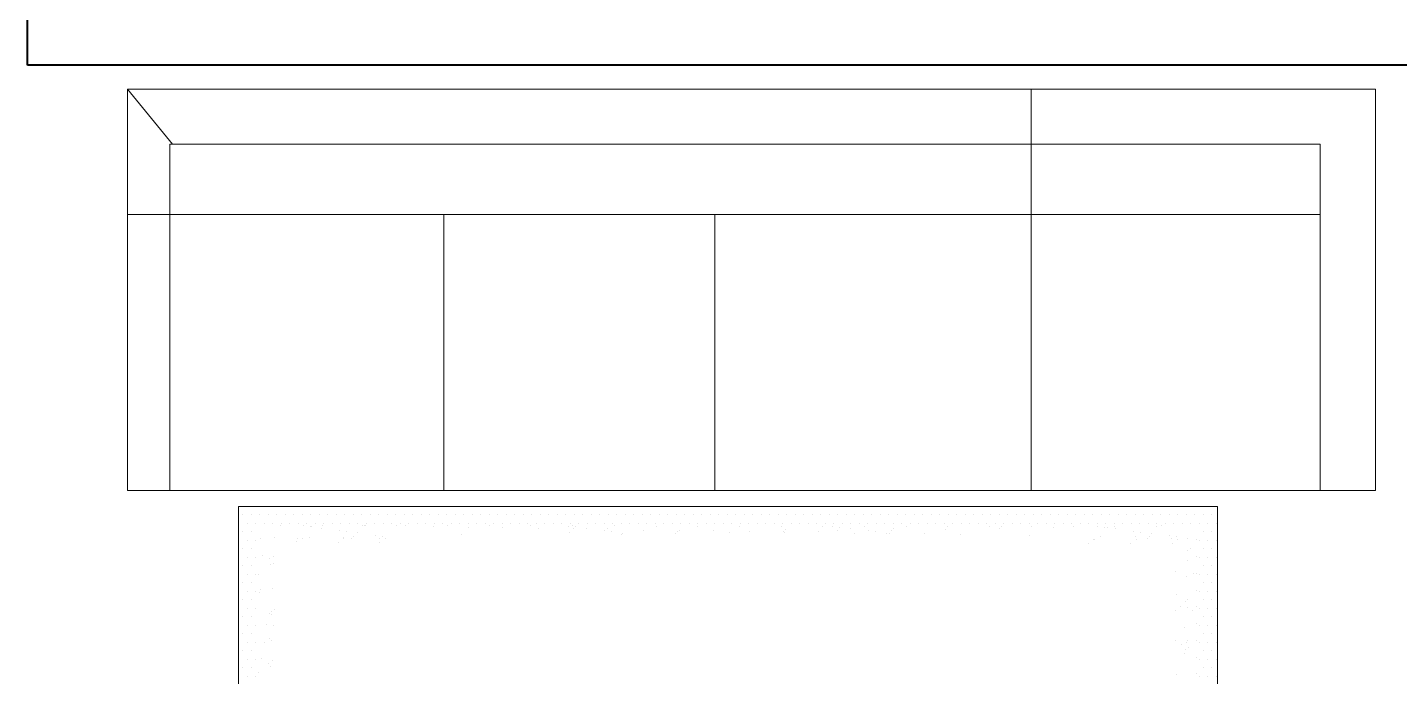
# Model space of a CAD drawing. Header units: millimetres. Extents: x 13204 to 24802, y 21209 to 40694.
# Drawn here: x 22597.6 to 22870.9, y 36589 to 36718.4 of the extents above; entities that cross this region are included whole.
import ezdxf

# ---------------------------------------------------------------- set-up
doc = ezdxf.new("R2010")
doc.units = ezdxf.units.MM
for name, color, linetype, lineweight in [('Hachura', 8, 'Continuous', 0), ('Layout', 6, 'Continuous', 15), ('Mobiliario', 6, 'Continuous', 13), ('MOBILIÁRIO', 6, 'Continuous', 13), ('Paredes', 1, 'Continuous', 40)]:
    doc.layers.add(name, color=color, linetype=linetype, lineweight=lineweight)

# ---------------------------------------------------------------- blocks, each defined once
blk = doc.blocks.new('Mesa8lugaresP4')
at = {"layer": 'Hachura'}
for p, q in [((-1090.1, 847.8), (-1090.1, -847.8)), ((1103.7, -847.8), (1103.7, 847.8)), ((-1090.1, -466.8), (-1090.1, -466.8)), ((-1080.6, -485.9), (-1080.6, -485.9)), ((-1071, -466.8), (-1071, -466.8)), ((-1061.5, -485.9), (-1061.5, -485.9)), ((-1052, -466.8), (-1052, -466.8)), ((1062.6, -466.8), (1062.6, -466.8)), ((1072.1, -485.9), (1072.1, -485.9)), ((1081.6, -466.8), (1081.6, -466.8)), ((1091.1, -485.9), (1091.1, -485.9)), ((1100.7, -466.8), (1100.7, -466.8)), ((-1090.1, -504.9), (-1090.1, -504.9)), ((-1071, -504.9), (-1071, -504.9)), ((-1052, -504.9), (-1052, -504.9)), ((1062.6, -504.9), (1062.6, -504.9)), ((1081.6, -504.9), (1081.6, -504.9)), ((1100.7, -504.9), (1100.7, -504.9)), ((-1090.1, -543), (-1090.1, -543)), ((-1080.6, -524), (-1080.6, -524)), ((-1071, -543), (-1071, -543)), ((-1061.5, -524), (-1061.5, -524)), ((-1052, -543), (-1052, -543)), ((1062.6, -543), (1062.6, -543)), ((1072.1, -524), (1072.1, -524)), ((1081.6, -543), (1081.6, -543)), ((1091.1, -524), (1091.1, -524)), ((1100.7, -543), (1100.7, -543)), ((-1080.6, -562.1), (-1080.6, -562.1)), ((-1071, -581.1), (-1071, -581.1)), ((-1061.5, -562.1), (-1061.5, -562.1)), ((-1052, -581.1), (-1052, -581.1)), ((1062.6, -581.1), (1062.6, -581.1)), ((1072.1, -562.1), (1072.1, -562.1)), ((1081.6, -581.1), (1081.6, -581.1)), ((1091.1, -562.1), (1091.1, -562.1)), ((1100.7, -581.1), (1100.7, -581.1)), ((-1080.6, -600.2), (-1080.6, -600.2)), ((-1061.5, -600.2), (-1061.5, -600.2)), ((1072.1, -600.2), (1072.1, -600.2)), ((1091.1, -600.2), (1091.1, -600.2)), ((-1080.6, -638.3), (-1080.6, -638.3)), ((-1071, -619.2), (-1071, -619.2)), ((-1061.5, -638.3), (-1061.5, -638.3)), ((-1052, -619.2), (-1052, -619.2)), ((1062.6, -619.2), (1062.6, -619.2)), ((1072.1, -638.3), (1072.1, -638.3)), ((1081.6, -619.2), (1081.6, -619.2)), ((1091.1, -638.3), (1091.1, -638.3)), ((1100.7, -619.2), (1100.7, -619.2)), ((-1090.1, -657.3), (-1090.1, -657.3)), ((-1080.6, -676.4), (-1080.6, -676.4)), ((-1071, -657.3), (-1071, -657.3)), ((-1061.5, -676.4), (-1061.5, -676.4)), ((-1052, -657.3), (-1052, -657.3)), ((1062.6, -657.3), (1062.6, -657.3)), ((1072.1, -676.4), (1072.1, -676.4)), ((1081.6, -657.3), (1081.6, -657.3)), ((1091.1, -676.4), (1091.1, -676.4)), ((1100.7, -657.3), (1100.7, -657.3)), ((-1090.1, -695.4), (-1090.1, -695.4)), ((-1071, -695.4), (-1071, -695.4)), ((-1052, -695.4), (-1052, -695.4)), ((1062.6, -695.4), (1062.6, -695.4)), ((1081.6, -695.4), (1081.6, -695.4)), ((1100.7, -695.4), (1100.7, -695.4)), ((-1090.1, -733.5), (-1090.1, -733.5)), ((-1080.6, -714.5), (-1080.6, -714.5)), ((-1071, -733.5), (-1071, -733.5)), ((-1061.5, -714.5), (-1061.5, -714.5)), ((-1052, -733.5), (-1052, -733.5)), ((1062.6, -733.5), (1062.6, -733.5)), ((1072.1, -714.5), (1072.1, -714.5)), ((1081.6, -733.5), (1081.6, -733.5)), ((1091.1, -714.5), (1091.1, -714.5)), ((1100.7, -733.5), (1100.7, -733.5)), ((-1080.6, -752.6), (-1080.6, -752.6)), ((-1061.5, -752.6), (-1061.5, -752.6)), ((1072.1, -752.6), (1072.1, -752.6)), ((1091.1, -752.6), (1091.1, -752.6)), ((-1080.6, -790.7), (-1080.6, -790.7)), ((-1071, -771.6), (-1071, -771.6)), ((-1061.5, -790.7), (-1061.5, -790.7)), ((-1052, -771.6), (-1052, -771.6)), ((1062.6, -771.6), (1062.6, -771.6)), ((1072.1, -790.7), (1072.1, -790.7)), ((1081.6, -771.6), (1081.6, -771.6)), ((1091.1, -790.7), (1091.1, -790.7)), ((1100.7, -771.6), (1100.7, -771.6)), ((-1080.6, -828.8), (-1080.6, -828.8)), ((-1071, -809.7), (-1071, -809.7)), ((-1061.5, -828.8), (-1061.5, -828.8)), ((-1052, -809.7), (-1052, -809.7)), ((-1042.5, -828.8), (-1042.5, -828.8)), ((-1032.9, -809.7), (-1032.9, -809.7)), ((-1023.4, -828.8), (-1023.4, -828.8)), ((-1013.9, -809.7), (-1013.9, -809.7)), ((-1004.4, -828.8), (-1004.4, -828.8)), ((-994.8, -809.7), (-994.8, -809.7)), ((-985.3, -828.8), (-985.3, -828.8)), ((-975.8, -809.7), (-975.8, -809.7)), ((-966.3, -828.8), (-966.3, -828.8)), ((-956.7, -809.7), (-956.7, -809.7)), ((-947.2, -828.8), (-947.2, -828.8)), ((-937.7, -809.7), (-937.7, -809.7)), ((-928.2, -828.8), (-928.2, -828.8)), ((-918.6, -809.7), (-918.6, -809.7)), ((-909.1, -828.8), (-909.1, -828.8)), ((-899.6, -809.7), (-899.6, -809.7)), ((-890.1, -828.8), (-890.1, -828.8)), ((-880.5, -809.7), (-880.5, -809.7)), ((-871, -828.8), (-871, -828.8)), ((-861.5, -809.7), (-861.5, -809.7)), ((-852, -828.8), (-852, -828.8)), ((-842.4, -809.7), (-842.4, -809.7)), ((-832.9, -828.8), (-832.9, -828.8)), ((-823.4, -809.7), (-823.4, -809.7)), ((-813.9, -828.8), (-813.9, -828.8)), ((-804.3, -809.7), (-804.3, -809.7)), ((-794.8, -828.8), (-794.8, -828.8)), ((-785.3, -809.7), (-785.3, -809.7)), ((-775.8, -828.8), (-775.8, -828.8)), ((-766.2, -809.7), (-766.2, -809.7)), ((-756.7, -828.8), (-756.7, -828.8)), ((-747.2, -809.7), (-747.2, -809.7)), ((-737.7, -828.8), (-737.7, -828.8)), ((-728.1, -809.7), (-728.1, -809.7)), ((-718.6, -828.8), (-718.6, -828.8)), ((-709.1, -809.7), (-709.1, -809.7)), ((-699.6, -828.8), (-699.6, -828.8)), ((-690, -809.7), (-690, -809.7)), ((-680.5, -828.8), (-680.5, -828.8)), ((-671, -809.7), (-671, -809.7)), ((-661.5, -828.8), (-661.5, -828.8)), ((-651.9, -809.7), (-651.9, -809.7)), ((-642.4, -828.8), (-642.4, -828.8)), ((-632.9, -809.7), (-632.9, -809.7)), ((-623.4, -828.8), (-623.4, -828.8)), ((-613.8, -809.7), (-613.8, -809.7)), ((-604.3, -828.8), (-604.3, -828.8)), ((-594.8, -809.7), (-594.8, -809.7)), ((-585.3, -828.8), (-585.3, -828.8)), ((-575.7, -809.7), (-575.7, -809.7)), ((-566.2, -828.8), (-566.2, -828.8)), ((-556.7, -809.7), (-556.7, -809.7)), ((-547.2, -828.8), (-547.2, -828.8)), ((-537.6, -809.7), (-537.6, -809.7)), ((-528.1, -828.8), (-528.1, -828.8)), ((-518.6, -809.7), (-518.6, -809.7)), ((-509.1, -828.8), (-509.1, -828.8)), ((-499.5, -809.7), (-499.5, -809.7)), ((-490, -828.8), (-490, -828.8)), ((-480.5, -809.7), (-480.5, -809.7)), ((-471, -828.8), (-471, -828.8)), ((-461.4, -809.7), (-461.4, -809.7)), ((-451.9, -828.8), (-451.9, -828.8)), ((-442.4, -809.7), (-442.4, -809.7)), ((-432.9, -828.8), (-432.9, -828.8)), ((-423.3, -809.7), (-423.3, -809.7)), ((-413.8, -828.8), (-413.8, -828.8)), ((-404.3, -809.7), (-404.3, -809.7)), ((-394.8, -828.8), (-394.8, -828.8)), ((-385.2, -809.7), (-385.2, -809.7)), ((-375.7, -828.8), (-375.7, -828.8)), ((-366.2, -809.7), (-366.2, -809.7)), ((-356.7, -828.8), (-356.7, -828.8)), ((-347.1, -809.7), (-347.1, -809.7)), ((-337.6, -828.8), (-337.6, -828.8)), ((-328.1, -809.7), (-328.1, -809.7)), ((-318.6, -828.8), (-318.6, -828.8)), ((-309, -809.7), (-309, -809.7)), ((-299.5, -828.8), (-299.5, -828.8)), ((-290, -809.7), (-290, -809.7)), ((-280.5, -828.8), (-280.5, -828.8)), ((-270.9, -809.7), (-270.9, -809.7)), ((-261.4, -828.8), (-261.4, -828.8)), ((-251.9, -809.7), (-251.9, -809.7)), ((-242.4, -828.8), (-242.4, -828.8)), ((-232.8, -809.7), (-232.8, -809.7)), ((-223.3, -828.8), (-223.3, -828.8)), ((-213.8, -809.7), (-213.8, -809.7)), ((-204.3, -828.8), (-204.3, -828.8)), ((-194.7, -809.7), (-194.7, -809.7)), ((-185.2, -828.8), (-185.2, -828.8)), ((-175.7, -809.7), (-175.7, -809.7)), ((-166.2, -828.8), (-166.2, -828.8)), ((-156.6, -809.7), (-156.6, -809.7)), ((-147.1, -828.8), (-147.1, -828.8)), ((-137.6, -809.7), (-137.6, -809.7)), ((-128.1, -828.8), (-128.1, -828.8)), ((-118.5, -809.7), (-118.5, -809.7)), ((-109, -828.8), (-109, -828.8)), ((-99.5, -809.7), (-99.5, -809.7)), ((-90, -828.8), (-90, -828.8)), ((-80.4, -809.7), (-80.4, -809.7)), ((-70.9, -828.8), (-70.9, -828.8)), ((-61.4, -809.7), (-61.4, -809.7)), ((-51.9, -828.8), (-51.9, -828.8)), ((-42.3, -809.7), (-42.3, -809.7)), ((-32.8, -828.8), (-32.8, -828.8)), ((-23.3, -809.7), (-23.3, -809.7)), ((-13.8, -828.8), (-13.8, -828.8)), ((-4.2, -809.7), (-4.2, -809.7)), ((5.3, -828.8), (5.3, -828.8)), ((14.8, -809.7), (14.8, -809.7)), ((24.3, -828.8), (24.3, -828.8)), ((33.9, -809.7), (33.9, -809.7)), ((43.4, -828.8), (43.4, -828.8)), ((52.9, -809.7), (52.9, -809.7)), ((62.4, -828.8), (62.4, -828.8)), ((72, -809.7), (72, -809.7)), ((81.5, -828.8), (81.5, -828.8)), ((91, -809.7), (91, -809.7)), ((100.5, -828.8), (100.5, -828.8)), ((110.1, -809.7), (110.1, -809.7)), ((119.6, -828.8), (119.6, -828.8)), ((129.1, -809.7), (129.1, -809.7)), ((138.6, -828.8), (138.6, -828.8)), ((148.2, -809.7), (148.2, -809.7)), ((157.7, -828.8), (157.7, -828.8)), ((167.2, -809.7), (167.2, -809.7)), ((176.7, -828.8), (176.7, -828.8)), ((186.3, -809.7), (186.3, -809.7)), ((195.8, -828.8), (195.8, -828.8)), ((205.3, -809.7), (205.3, -809.7)), ((214.8, -828.8), (214.8, -828.8)), ((224.4, -809.7), (224.4, -809.7)), ((233.9, -828.8), (233.9, -828.8)), ((243.4, -809.7), (243.4, -809.7)), ((252.9, -828.8), (252.9, -828.8)), ((262.5, -809.7), (262.5, -809.7)), ((272, -828.8), (272, -828.8)), ((281.5, -809.7), (281.5, -809.7)), ((291, -828.8), (291, -828.8)), ((300.6, -809.7), (300.6, -809.7)), ((310.1, -828.8), (310.1, -828.8)), ((319.6, -809.7), (319.6, -809.7)), ((329.1, -828.8), (329.1, -828.8)), ((338.7, -809.7), (338.7, -809.7)), ((348.2, -828.8), (348.2, -828.8)), ((357.7, -809.7), (357.7, -809.7)), ((367.2, -828.8), (367.2, -828.8)), ((376.8, -809.7), (376.8, -809.7)), ((386.3, -828.8), (386.3, -828.8)), ((395.8, -809.7), (395.8, -809.7)), ((405.3, -828.8), (405.3, -828.8)), ((414.9, -809.7), (414.9, -809.7)), ((424.4, -828.8), (424.4, -828.8)), ((433.9, -809.7), (433.9, -809.7)), ((443.4, -828.8), (443.4, -828.8)), ((453, -809.7), (453, -809.7)), ((462.5, -828.8), (462.5, -828.8)), ((472, -809.7), (472, -809.7)), ((481.5, -828.8), (481.5, -828.8)), ((491.1, -809.7), (491.1, -809.7)), ((500.6, -828.8), (500.6, -828.8)), ((510.1, -809.7), (510.1, -809.7)), ((519.6, -828.8), (519.6, -828.8)), ((529.2, -809.7), (529.2, -809.7)), ((538.7, -828.8), (538.7, -828.8)), ((548.2, -809.7), (548.2, -809.7)), ((557.7, -828.8), (557.7, -828.8)), ((567.3, -809.7), (567.3, -809.7)), ((576.8, -828.8), (576.8, -828.8)), ((586.3, -809.7), (586.3, -809.7)), ((595.8, -828.8), (595.8, -828.8)), ((605.4, -809.7), (605.4, -809.7)), ((614.9, -828.8), (614.9, -828.8)), ((624.4, -809.7), (624.4, -809.7)), ((633.9, -828.8), (633.9, -828.8)), ((643.5, -809.7), (643.5, -809.7)), ((653, -828.8), (653, -828.8)), ((662.5, -809.7), (662.5, -809.7)), ((672, -828.8), (672, -828.8)), ((681.6, -809.7), (681.6, -809.7)), ((691.1, -828.8), (691.1, -828.8)), ((700.6, -809.7), (700.6, -809.7)), ((710.1, -828.8), (710.1, -828.8)), ((719.7, -809.7), (719.7, -809.7)), ((729.2, -828.8), (729.2, -828.8)), ((738.7, -809.7), (738.7, -809.7)), ((748.2, -828.8), (748.2, -828.8)), ((757.8, -809.7), (757.8, -809.7)), ((767.3, -828.8), (767.3, -828.8)), ((776.8, -809.7), (776.8, -809.7)), ((786.3, -828.8), (786.3, -828.8)), ((795.9, -809.7), (795.9, -809.7)), ((805.4, -828.8), (805.4, -828.8)), ((814.9, -809.7), (814.9, -809.7)), ((824.4, -828.8), (824.4, -828.8)), ((834, -809.7), (834, -809.7)), ((843.5, -828.8), (843.5, -828.8)), ((853, -809.7), (853, -809.7)), ((862.5, -828.8), (862.5, -828.8)), ((872.1, -809.7), (872.1, -809.7)), ((881.6, -828.8), (881.6, -828.8)), ((891.1, -809.7), (891.1, -809.7)), ((900.6, -828.8), (900.6, -828.8)), ((910.2, -809.7), (910.2, -809.7)), ((919.7, -828.8), (919.7, -828.8)), ((929.2, -809.7), (929.2, -809.7)), ((938.7, -828.8), (938.7, -828.8)), ((948.3, -809.7), (948.3, -809.7)), ((957.8, -828.8), (957.8, -828.8)), ((967.3, -809.7), (967.3, -809.7)), ((976.8, -828.8), (976.8, -828.8)), ((986.4, -809.7), (986.4, -809.7)), ((995.9, -828.8), (995.9, -828.8)), ((1005.4, -809.7), (1005.4, -809.7)), ((1014.9, -828.8), (1014.9, -828.8)), ((1024.5, -809.7), (1024.5, -809.7)), ((1034, -828.8), (1034, -828.8)), ((1043.5, -809.7), (1043.5, -809.7)), ((1053, -828.8), (1053, -828.8)), ((1062.6, -809.7), (1062.6, -809.7)), ((1072.1, -828.8), (1072.1, -828.8)), ((1081.6, -809.7), (1081.6, -809.7)), ((1091.1, -828.8), (1091.1, -828.8)), ((1100.7, -809.7), (1100.7, -809.7)), ((-1090.1, -847.8), (1103.7, -847.8))]:
    blk.add_line(p, q, dxfattribs=at)
for points in [[(-1044.4, -475.7), (-1044.4, -475.7)], [(-1019, -489.4), (-1019, -489.4)], [(1010.9, -472), (1010.9, -472)], [(1056.8, -472.8), (1056.8, -472.8)], [(-1039.2, -506.2), (-1039.2, -506.2)], [(-1022.5, -496.9), (-1022.5, -496.9)], [(-1014.8, -502.9), (-1014.8, -502.9)], [(1028.5, -518.1), (1028.5, -518.1)], [(1056.8, -510.3), (1056.8, -510.3)], [(-1032.9, -542.8), (-1032.9, -542.8)], [(-1020.2, -550.9), (-1020.2, -550.9)], [(-1017.1, -547.2), (-1017.1, -547.2)], [(1009.6, -547.1), (1009.6, -547.1)], [(1022.5, -539.1), (1022.5, -539.1)], [(1032.4, -527.4), (1032.4, -527.4)], [(1033.9, -543.9), (1033.9, -543.9)], [(1035.1, -547.1), (1035.1, -547.1)], [(1037.9, -532.5), (1037.9, -532.5)], [(1056.8, -547.8), (1056.8, -547.8)], [(-1027.1, -582.2), (-1027.1, -582.2)], [(-1011.5, -580.2), (-1011.5, -580.2)], [(1030.4, -575.9), (1030.4, -575.9)], [(-1021.4, -606.9), (-1021.4, -606.9)], [(-1015.9, -612), (-1015.9, -612)], [(-1015.3, -605), (-1015.3, -605)], [(1046.7, -614.2), (1046.7, -614.2)], [(1056.8, -585.3), (1056.8, -585.3)], [(-1008.6, -617.9), (-1008.6, -617.9)], [(1009.2, -615.1), (1009.2, -615.1)], [(1021.6, -623.2), (1021.6, -623.2)], [(1032.3, -633.7), (1032.3, -633.7)], [(1035.3, -639), (1035.3, -639)], [(1037.2, -621.2), (1037.2, -621.2)], [(1056.8, -622.8), (1056.8, -622.8)], [(-1043.9, -655.2), (-1043.9, -655.2)], [(-1040.2, -661.6), (-1040.2, -661.6)], [(-1013.4, -662.8), (-1013.4, -662.8)], [(1011.5, -651.4), (1011.5, -651.4)], [(1056.8, -660.3), (1056.8, -660.3)], [(-1044.5, -694.7), (-1044.5, -694.7)], [(1008.5, -702.6), (1008.5, -702.6)], [(1034.2, -691.6), (1034.2, -691.6)], [(1049.3, -697.3), (1049.3, -697.3)], [(1056.8, -697.8), (1056.8, -697.8)], [(-1019.6, -730.3), (-1019.6, -730.3)], [(-1018.4, -718.6), (-1018.4, -718.6)], [(-1012.5, -735.7), (-1012.5, -735.7)], [(-1011.5, -720.6), (-1011.5, -720.6)], [(1035.7, -726.6), (1035.7, -726.6)], [(1056.8, -735.3), (1056.8, -735.3)], [(-1036.9, -738.9), (-1036.9, -738.9)], [(-960.2, -768.2), (-960.2, -768.2)], [(-866.7, -768), (-866.7, -768)], [(-773.3, -767.8), (-773.3, -767.8)], [(814.9, -764.9), (814.9, -764.9)], [(908.3, -764.8), (908.3, -764.8)], [(1001.7, -764.6), (1001.7, -764.6)], [(1036.1, -749.4), (1036.1, -749.4)], [(1036.5, -749.1), (1036.5, -749.1)], [(1042, -754.1), (1042, -754.1)], [(-1040.9, -776.4), (-1040.9, -776.4)], [(-1009.6, -778.4), (-1009.6, -778.4)], [(-957, -774.9), (-957, -774.9)], [(-947.5, -776.2), (-947.5, -776.2)], [(-931.1, -777.4), (-931.1, -777.4)], [(-904.1, -799.1), (-904.1, -799.1)], [(-863.4, -793.7), (-863.4, -793.7)], [(-854.3, -777.8), (-854.3, -777.8)], [(-854.1, -776.1), (-854.1, -776.1)], [(-847.8, -791.7), (-847.8, -791.7)], [(-836.9, -776), (-836.9, -776)], [(-831.4, -781), (-831.4, -781)], [(-823.4, -788.4), (-823.4, -788.4)], [(-782.6, -783.1), (-782.6, -783.1)], [(-773.3, -774.9), (-773.3, -774.9)], [(-767, -781), (-767, -781)], [(-760.7, -775.9), (-760.7, -775.9)], [(-589.5, -784.7), (-589.5, -784.7)], [(-417.9, -798.4), (-417.9, -798.4)], [(-347.7, -788.4), (-347.7, -788.4)], [(-339.4, -797.4), (-339.4, -797.4)], [(-311.2, -798.7), (-311.2, -798.7)], [(-270.5, -793.3), (-270.5, -793.3)], [(-262.6, -797.8), (-262.6, -797.8)], [(-254.8, -791.3), (-254.8, -791.3)], [(-231.4, -786), (-231.4, -786)], [(-230.4, -788.1), (-230.4, -788.1)], [(-181.6, -794.9), (-181.6, -794.9)], [(-111.3, -787), (-111.3, -787)], [(-105.8, -792.1), (-105.8, -792.1)], [(-103.1, -793.9), (-103.1, -793.9)], [(-26.3, -794.2), (-26.3, -794.2)], [(10.5, -789.7), (10.5, -789.7)], [(54.7, -791.3), (54.7, -791.3)], [(130.5, -790.7), (130.5, -790.7)], [(133.2, -790.3), (133.2, -790.3)], [(136, -795.8), (136, -795.8)], [(210, -790.7), (210, -790.7)], [(252.3, -793.3), (252.3, -793.3)], [(281.7, -798.3), (281.7, -798.3)], [(291, -787.8), (291, -787.8)], [(322.5, -792.9), (322.5, -792.9)], [(338.1, -790.9), (338.1, -790.9)], [(362.5, -787.7), (362.5, -787.7)], [(369.5, -786.8), (369.5, -786.8)], [(372.4, -794.4), (372.4, -794.4)], [(446.3, -787.1), (446.3, -787.1)], [(494.2, -797), (494.2, -797)], [(527.3, -784.2), (527.3, -784.2)], [(614.2, -798.1), (614.2, -798.1)], [(682.6, -783.6), (682.6, -783.6)], [(826.2, -774.4), (826.2, -774.4)], [(827.5, -773), (827.5, -773)], [(842.1, -779.7), (842.1, -779.7)], [(874.7, -797.9), (874.7, -797.9)], [(915.4, -792.6), (915.4, -792.6)], [(918.9, -780), (918.9, -780)], [(921, -772.8), (921, -772.8)], [(931, -790.5), (931, -790.5)], [(946.3, -775.4), (946.3, -775.4)], [(951.8, -780.5), (951.8, -780.5)], [(955.4, -787.3), (955.4, -787.3)], [(996.2, -781.9), (996.2, -781.9)], [(999.9, -777.1), (999.9, -777.1)], [(1011.8, -779.9), (1011.8, -779.9)], [(1014.4, -772.7), (1014.4, -772.7)], [(1036.2, -776.7), (1036.2, -776.7)], [(1056.8, -772.8), (1056.8, -772.8)], [(-995.4, -805.4), (-995.4, -805.4)], [(-944.1, -804.3), (-944.1, -804.3)], [(-928.5, -802.3), (-928.5, -802.3)], [(-927.1, -802.3), (-927.1, -802.3)], [(-902, -805.2), (-902, -805.2)], [(-812, -804.5), (-812, -804.5)], [(-808.6, -805.1), (-808.6, -805.1)], [(-805.3, -804.9), (-805.3, -804.9)], [(-735.2, -804.9), (-735.2, -804.9)], [(-715.1, -804.9), (-715.1, -804.9)], [(-654.2, -802), (-654.2, -802)], [(-621.7, -804.7), (-621.7, -804.7)], [(-575.7, -801), (-575.7, -801)], [(-528.3, -804.6), (-528.3, -804.6)], [(-498.9, -801.4), (-498.9, -801.4)], [(-434.9, -804.4), (-434.9, -804.4)], [(-351.2, -804), (-351.2, -804)], [(-341.4, -804.2), (-341.4, -804.2)], [(-335.6, -801.9), (-335.6, -801.9)], [(-248, -804.1), (-248, -804.1)], [(-154.6, -803.9), (-154.6, -803.9)], [(-61.2, -803.7), (-61.2, -803.7)], [(32.3, -803.6), (32.3, -803.6)], [(125.7, -803.4), (125.7, -803.4)], [(219.1, -803.2), (219.1, -803.2)], [(241.7, -803.6), (241.7, -803.6)], [(257.3, -801.5), (257.3, -801.5)], [(312.5, -803), (312.5, -803)], [(377.9, -799.4), (377.9, -799.4)], [(406, -802.9), (406, -802.9)], [(499.4, -802.7), (499.4, -802.7)], [(592.8, -802.5), (592.8, -802.5)], [(619.8, -803.1), (619.8, -803.1)], [(686.2, -802.4), (686.2, -802.4)], [(736, -800.7), (736, -800.7)], [(779.7, -802.2), (779.7, -802.2)], [(834.7, -803.2), (834.7, -803.2)], [(850.3, -801.1), (850.3, -801.1)], [(856.1, -801.7), (856.1, -801.7)], [(873.1, -802), (873.1, -802)], [(966.5, -801.9), (966.5, -801.9)], [(977.9, -804.4), (977.9, -804.4)]]:
    blk.add_lwpolyline(points, dxfattribs=at)
blk = doc.blocks.new('A$C67654C6C')
at = {"layer": 'Mobiliario'}
for points in [[(0, 180), (11, 171)], [(80, 0), (80, 180), (0, 180), (0, 0), (80, 0)], [(25, 180), (25, -57.58)], [(80, 171.58), (25, 171.58), (11, 171.58), (11, -57.58), (80, -57.58), (80, -68.58)], [(80, 117), (25, 117)], [(80, 63), (25, 63)], [(69.67, 0), (0, 0), (0, -68.58), (80, -68.58), (80, 0), (80, 0)]]:
    blk.add_lwpolyline(points, dxfattribs=at)

msp = doc.modelspace()

# ---------------------------------------------------------------- linework, layer by layer
at = {"layer": 'Paredes'}
for p, q in [((22597.62, 36710.87), (22597.62, 36780.87)), ((22915.07, 36710.87), (22597.62, 36710.87))]:
    msp.add_line(p, q, dxfattribs=at)

# ---------------------------------------------------------------- block references
at = {"layer": 'Layout', "color": 8, "xscale": -0.08888888888759539, "yscale": 0.08888888888759539, "zscale": 0.08888888888888889, "rotation": 180}
msp.add_blockref('Mesa8lugaresP4', (22736.56, 36547.56), dxfattribs=at)
at = {"layer": 'MOBILIÁRIO', "xscale": -1, "rotation": 90}
msp.add_blockref('A$C67654C6C', (22797.54, 36706.08), dxfattribs=at)

doc.saveas('drawing.dxf')
